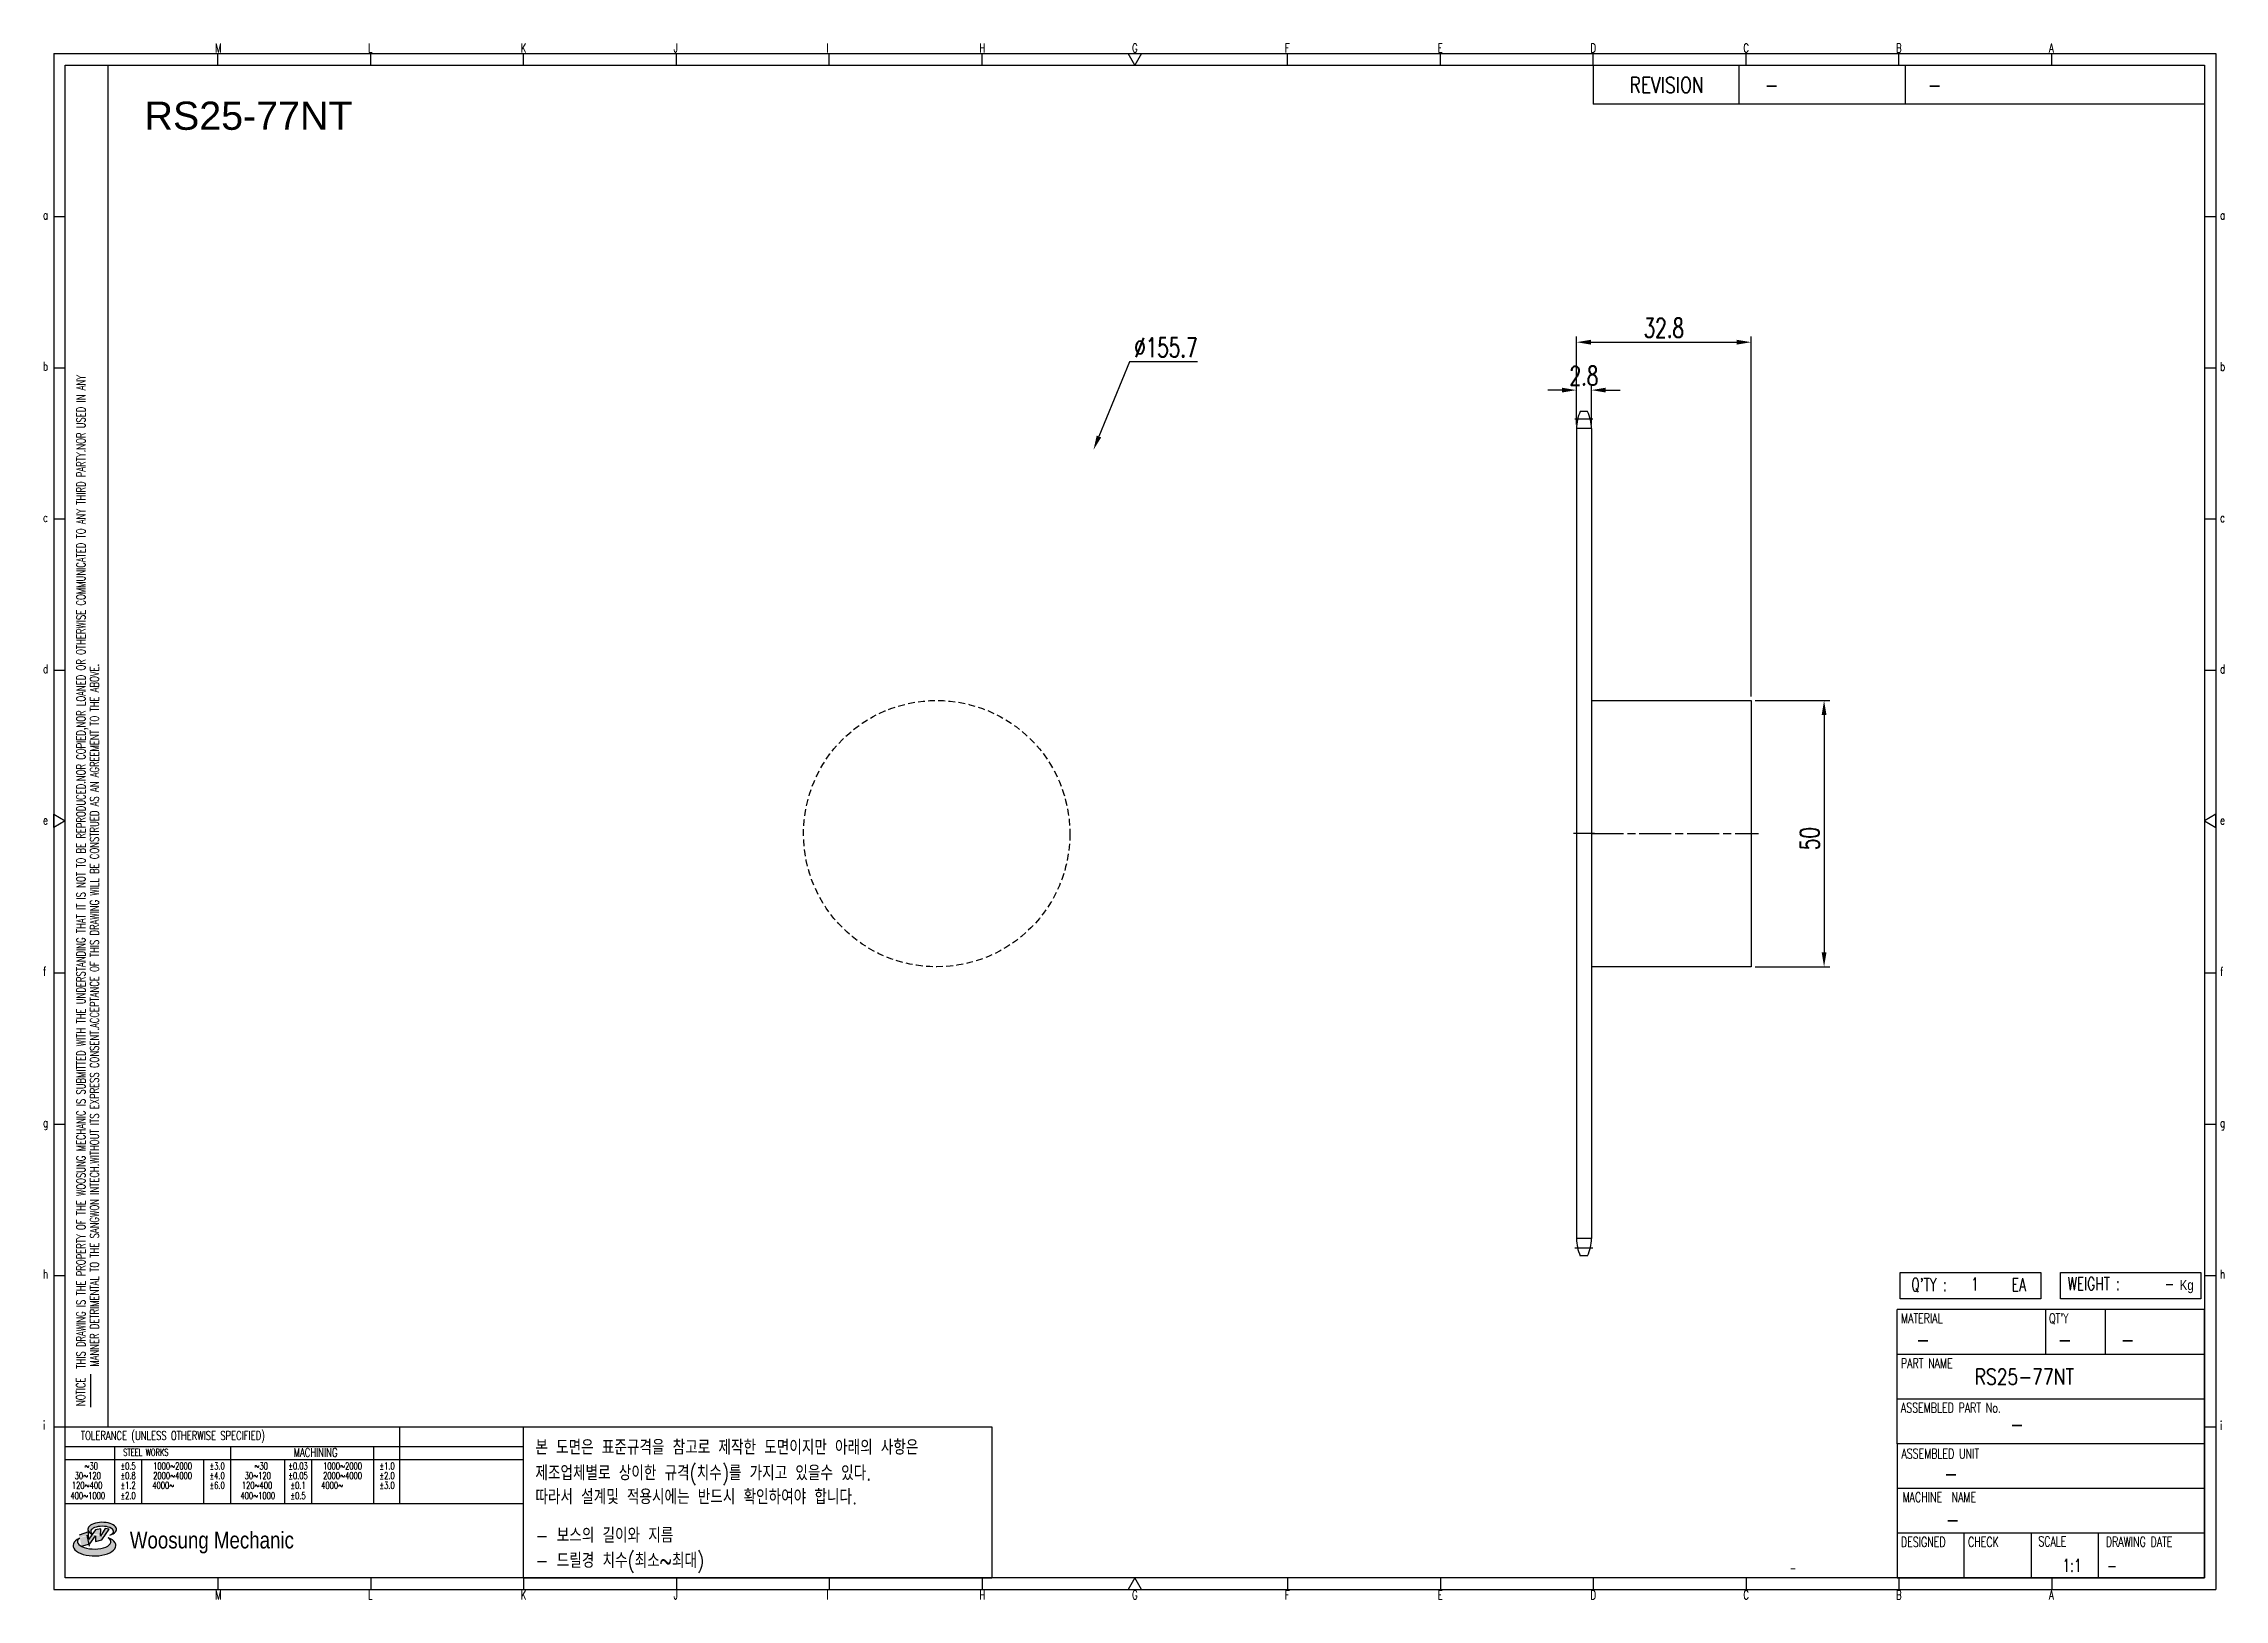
# Model space of a CAD drawing. Header units: millimetres. Extents: x -63637 to -63228, y 2864 to 3156.
import ezdxf
from ezdxf.enums import TextEntityAlignment as Align

# ---------------------------------------------------------------- set-up
doc = ezdxf.new("R2010")
doc.units = ezdxf.units.MM
for name, pattern in [('AM_ISO02W050', [7.5, 6, -1.5]), ('AM_ISO02W050x2', [3.75, 3, -0.75]), ('AM_ISO08W050', [18, 12, -1.5, 3, -1.5]), ('AM_ISO08W050x2', [9, 6, -0.75, 1.5, -0.75]), ('HIDDEN', [9.525, 6.35, -3.175])]:
    doc.linetypes.add(name, pattern=pattern)
for name, color, linetype, lineweight in [('AM_3N', 6, 'AM_ISO02W050', 25), ('AM_7', 4, 'AM_ISO08W050', 25), ('AM_7N', 4, 'AM_ISO08W050', 25)]:
    doc.layers.add(name, color=color, linetype=linetype, lineweight=lineweight)
for name, color, linetype in [('S-DIM', 7, 'Continuous'), ('TITLE', 7, 'Continuous'), ('도면레이아웃', 7, 'Continuous')]:
    doc.layers.add(name, color=color, linetype=linetype)
doc.styles.add('HAN', font='ROMANS.shx', dxfattribs={"width": 0.7, "bigfont": 'whgtxt.shx'})
doc.styles.add('HKD_ST2', font='romans.shx', dxfattribs={"width": 0.7, "height": 4, "bigfont": '@extfont2.shx'})
doc.styles.add('HSG', font='SIMPLEX.shx', dxfattribs={"width": 0.7, "bigfont": 'HSG.shx'})
doc.styles.add('ROMANS', font='romans.shx', dxfattribs={"width": 0.7, "bigfont": 'whgtxt.shx'})
doc.styles.add('SLDTEXTSTYLE4', font='arial.ttf', dxfattribs={"width": 0.8})
doc.styles.get("Standard").update_dxf_attribs({"font": 'arial.ttf'})
doc.dimstyles.new('APP4.5', dxfattribs={"dimscale": 1.5, "dimtxt": 2.4, "dimasz": 1.8, "dimexe": 0.7, "dimexo": 0.5, "dimgap": 0.6, "dimtad": 1, "dimtoh": 1, "dimdec": 1, "dimrnd": 0.01, "dimzin": 9, "dimdsep": 46, "dimtxsty": 'HSG', "dimcen": 0, "dimclrd": 1, "dimclre": 1, "dimclrt": 256, "dimazin": 2, "dimtp": 1, "dimtm": 1, "dimtfac": 0.5, "dimtdec": 1, "dimtofl": 0, "dimtmove": 0, "dimatfit": 3, "dimfxl": 0.7, "dimtvp": 1, "dimtolj": 2, "dimlwd": -1, "dimlwe": -1, "dimarcsym": 0})

# ---------------------------------------------------------------- blocks, each defined once
blk = doc.blocks.new('fuyjgdhj')
for p, q in [((-66198.52, 424.71), (-66168.52, 424.71)), ((-66168.52, 424.71), (-66168.52, 374.71)), ((-66168.52, 374.71), (-66198.52, 374.71))]:
    blk.add_line(p, q)
at = {"layer": 'AM_7N', "linetype": 'AM_ISO08W050x2'}
blk.add_line((-66198.52, 399.71), (-66167.17, 399.71), dxfattribs=at)
blk = doc.blocks.new('SUYWSHJH')
at = {"layer": '도면레이아웃'}
h = blk.add_hatch(color=10, dxfattribs=at)
h.paths.add_polyline_path([(1.544, 35.177), (1.554, 34.966), (1.779, 35.034), (2.054, 35.422), (1.908, 35.446), (1.728, 35.167), (1.741, 35.439), (1.547, 35.405), (1.292, 35.041), (1.295, 35.33), (0.943, 35.208), (1.03, 34.8), (1.336, 34.885)])
edge = h.paths.add_edge_path()
edge.add_ellipse((1.795, 35.421), major_axis=(-0.53, 0), ratio=0.487785, start_angle=122.36065, end_angle=403.39574)
edge.add_line((1.411, 35.244), (1.419, 35.261))
edge.add_ellipse((1.798, 35.344), major_axis=(-0.423, 0), ratio=0.444396, start_angle=131.58977, end_angle=386.19408, ccw=False)
edge = h.paths.add_edge_path()
edge.add_ellipse((1.512, 34.815), major_axis=(-0.793, 0), ratio=0.480113, start_angle=314.67633, end_angle=590.85213)
edge.add_ellipse((1.501, 34.958), major_axis=(-0.62, 0), ratio=0.43311, start_angle=331.7024, end_angle=574.42495, ccw=False)
for p, q in [((0, 90.118), (80.15, 90.118)), ((0, 90.118), (0, 33.191)), ((6.089, 89.693), (6.089, 90.118)), ((11.753, 89.693), (11.753, 90.118)), ((17.418, 89.693), (17.418, 90.118)), ((23.082, 89.693), (23.082, 90.118)), ((28.746, 89.693), (28.746, 90.118)), ((34.411, 89.693), (34.411, 90.118)), ((45.739, 89.693), (45.739, 90.118)), ((51.404, 89.693), (51.404, 90.118)), ((57.068, 89.693), (57.068, 90.118)), ((62.732, 89.693), (62.732, 90.118)), ((68.397, 89.693), (68.397, 90.118)), ((74.061, 89.693), (74.061, 90.118)), ((80.15, 90.118), (80.15, 33.191)), ((0, 84.085), (0.425, 84.085)), ((79.725, 84.085), (80.15, 84.085)), ((0, 78.478), (0.425, 78.478)), ((79.725, 78.478), (80.15, 78.478)), ((0, 72.87), (0.425, 72.87)), ((79.725, 72.87), (80.15, 72.87)), ((0, 67.262), (0.425, 67.262)), ((79.725, 67.262), (80.15, 67.262)), ((0, 56.047), (0.425, 56.047)), ((79.725, 56.047), (80.15, 56.047)), ((0, 50.439), (0.425, 50.439)), ((79.725, 50.439), (80.15, 50.439)), ((0, 44.832), (0.425, 44.832)), ((79.725, 44.832), (80.15, 44.832)), ((1.377, 39.947), (1.377, 41.174)), ((0, 39.224), (0.425, 39.224)), ((79.725, 39.224), (80.15, 39.224)), ((0, 33.191), (80.15, 33.191)), ((6.089, 33.616), (6.089, 33.191)), ((11.753, 33.616), (11.753, 33.191)), ((17.418, 33.616), (17.418, 33.191)), ((23.082, 33.616), (23.082, 33.191)), ((28.746, 33.616), (28.746, 33.191)), ((34.411, 33.616), (34.411, 33.191)), ((45.739, 33.616), (45.739, 33.191)), ((51.404, 33.616), (51.404, 33.191)), ((57.068, 33.616), (57.068, 33.191)), ((62.732, 33.616), (62.732, 33.191)), ((68.397, 33.616), (68.397, 33.191)), ((74.061, 33.616), (74.061, 33.191))]:
    blk.add_line(p, q)
at = {"color": 2}
for p, q in [((2.017, 39.224), (2.017, 89.693)), ((0.425, 39.224), (17.418, 39.224)), ((12.816, 39.224), (12.816, 36.382)), ((17.418, 33.616), (17.418, 39.224)), ((0.425, 38.487), (17.418, 38.487)), ((0.425, 38.012), (17.418, 38.012)), ((2.257, 38.487), (2.257, 36.382)), ((3.257, 38.012), (3.257, 36.382)), ((5.557, 38.012), (5.557, 36.382)), ((6.557, 38.5), (6.557, 36.382)), ((8.557, 38.012), (8.557, 36.382)), ((9.557, 38.026), (9.557, 36.382)), ((11.857, 38.487), (11.857, 36.382)), ((0.425, 36.382), (17.418, 36.382))]:
    blk.add_line(p, q, dxfattribs=at)
at = {"color": 6, "ltscale": 0.5}
for p, q in [((57.068, 89.693), (57.068, 88.246)), ((62.47, 89.693), (62.47, 88.246)), ((68.635, 89.693), (68.635, 88.246)), ((79.725, 88.246), (57.068, 88.246)), ((68.336, 38.59), (68.336, 43.563)), ((79.725, 43.563), (68.336, 43.563)), ((73.827, 43.563), (73.827, 41.905)), ((76.037, 43.563), (76.037, 41.905)), ((79.725, 38.59), (79.725, 43.563)), ((79.725, 41.905), (68.336, 41.905)), ((79.725, 40.248), (68.336, 40.248)), ((68.336, 38.59), (68.336, 33.616)), ((79.725, 38.59), (68.336, 38.59)), ((79.725, 33.616), (79.725, 38.59)), ((79.725, 36.932), (68.336, 36.932)), ((79.725, 35.274), (68.336, 35.274)), ((70.822, 33.616), (70.822, 35.274)), ((73.309, 33.616), (73.309, 35.274)), ((75.796, 33.616), (75.796, 35.274)), ((68.336, 33.616), (79.725, 33.616))]:
    blk.add_line(p, q, dxfattribs=at)
for points in [[(40.075, 89.693), (39.83, 90.118), (40.32, 90.118)], [(0.425, 89.693), (79.725, 89.693), (79.725, 33.616), (0.425, 33.616)], [(0.425, 61.679), (0, 61.433), (0, 61.924)], [(79.725, 61.679), (80.15, 61.433), (80.15, 61.924)], [(40.075, 33.616), (39.83, 33.191), (40.32, 33.191)]]:
    blk.add_lwpolyline(points, close=True)
at = {"layer": 'TITLE', "color": 20}
for p, q in [((68.449, 43.961), (68.449, 44.936)), ((68.449, 44.936), (73.654, 44.936)), ((73.654, 44.936), (73.654, 43.961)), ((74.39, 43.961), (74.39, 44.936)), ((74.39, 44.936), (79.595, 44.936)), ((79.595, 44.936), (79.595, 43.961)), ((73.654, 43.961), (68.449, 43.961)), ((79.595, 43.961), (74.39, 43.961))]:
    blk.add_line(p, q, dxfattribs=at)
at = {"layer": '도면레이아웃'}
for p, q in [((1.295, 35.33), (0.943, 35.208)), ((1.03, 34.8), (1.336, 34.885)), ((1.224, 35.208), (1.311, 34.8)), ((1.224, 35.208), (1.224, 35.208)), ((1.547, 35.405), (1.292, 35.041)), ((1.292, 35.041), (1.295, 35.33)), ((1.336, 34.885), (1.544, 35.177)), ((1.419, 35.261), (1.411, 35.244)), ((1.544, 35.177), (1.554, 34.966)), ((1.741, 35.439), (1.547, 35.405)), ((1.554, 34.966), (1.779, 35.034)), ((1.908, 35.446), (1.728, 35.167)), ((1.728, 35.167), (1.741, 35.439)), ((1.779, 35.034), (2.054, 35.422)), ((2.054, 35.422), (1.908, 35.446))]:
    blk.add_line(p, q, dxfattribs=at)
for centre, major_axis, ratio, start_param, end_param in [((1.795, 35.421), (-0.53, 0), 0.487785, 2.135596, 7.040584), ((1.512, 34.815), (-0.793, 0), 0.480113, 5.492138, 10.312315), ((1.501, 34.958), (-0.62, 0), 0.43311, 5.789299, 10.025607), ((1.798, 35.344), (-0.423, 0), 0.444396, 2.296675, 6.740358)]:
    blk.add_ellipse(centre, major_axis=major_axis, ratio=ratio, start_param=start_param, end_param=end_param, dxfattribs=at)
at = {"color": 4, "style": 'HKD_ST2', "width": 0.7}
for s, p in [('M', (5.988, 90.164)), ('L', (11.652, 90.164)), ('K', (17.316, 90.164)), ('J', (22.981, 90.164)), ('I', (28.645, 90.164)), ('H', (34.309, 90.164)), ('G', (39.974, 90.164)), ('F', (45.638, 90.164)), ('E', (51.302, 90.164)), ('D', (56.967, 90.164)), ('C', (62.631, 90.164)), ('B', (68.295, 90.164)), ('A', (73.96, 90.164)), ('a', (-0.395, 83.976)), ('a', (80.305, 83.97)), ('b', (-0.395, 78.368)), ('b', (80.305, 78.362)), ('c', (-0.395, 72.76)), ('c', (80.305, 72.754)), ('d', (-0.395, 67.153)), ('d', (80.305, 67.147)), ('e', (-0.395, 61.545)), ('e', (80.305, 61.539)), ('f', (-0.395, 55.937)), ('f', (80.305, 55.931)), ('g', (-0.395, 50.33)), ('g', (80.305, 50.324)), ('h', (-0.395, 44.722)), ('h', (80.305, 44.716)), ('i', (-0.395, 39.114)), ('i', (80.305, 39.108)), ('M', (5.988, 32.824)), ('L', (11.652, 32.824)), ('K', (17.316, 32.824)), ('J', (22.981, 32.824)), ('I', (28.645, 32.824)), ('H', (34.309, 32.824)), ('G', (39.974, 32.824)), ('F', (45.638, 32.824)), ('E', (51.302, 32.824)), ('D', (56.967, 32.824)), ('C', (62.631, 32.824)), ('B', (68.295, 32.824)), ('A', (73.96, 32.824))]:
    blk.add_text(s, height=0.326, dxfattribs=at).set_placement(p)
for s, height, style, width, p in [('REVISION', 0.5806, 'HAN', 0.8, (58.415, 88.664)), ('-', 0.581, 'HAN', 0.8, (63.426, 88.664)), ('-', 0.581, 'HAN', 0.8, (69.468, 88.664)), ("Q'TY : ", 0.4746, 'HKD_ST2', 0.7, (68.857, 44.253)), ('1', 0.475, 'HKD_ST2', 0.7, (71.071, 44.275)), ('EA', 0.4746, 'HKD_ST2', 0.7, (72.578, 44.253)), ('WEIGHT : ', 0.4746, 'HKD_ST2', 0.7, (74.65, 44.286)), ('-', 0.581, 'HAN', 0.8, (69.029, 42.157)), ('-', 0.581, 'HAN', 0.8, (74.289, 42.157)), ('-', 0.581, 'HAN', 0.8, (76.623, 42.157)), ('-', 0.581, 'HAN', 0.8, (72.515, 39.013)), ('-', 0.581, 'HAN', 0.8, (70.067, 37.189)), ('-', 0.581, 'HAN', 0.8, (70.126, 35.48)), ('1:1', 0.4746, 'HKD_ST2', 0.7, (74.458, 33.848)), ('-', 0.475, 'HKD_ST2', 0.7, (76.112, 33.837))]:
    blk.add_text(s, height=height, dxfattribs=dict(style=style, width=width)).set_placement(p)
at = {"color": 2, "style": 'HKD_ST2', "width": 0.7}
for s, p in [(' THIS DRAWING IS THE PROPERTY OF THE WOOSUNG MECHANIC IS SUBMITTED WITH THE UNDERSTANDING THAT IT IS NOT TO BE REPRODUCED.NOR COPIED,NOR LOANED OR OTHERWISE COMMUNICATED TO ANY THIRD PARTY.NOR USED IN ANY', (1.173, 41.217)), ('MANNER DETRIMENTAL TO THE SANGWON INTECH.WITHOUT ITS EXPRESS CONSENT.ACCEPTANCE OF THIS DRAWING WILL BE CONSTRUED AS AN AGREEMENT TO THE ABOVE.', (1.672, 41.447))]:
    blk.add_text(s, height=0.326266, rotation=90, dxfattribs=at).set_placement(p)
at = {"style": 'HKD_ST2', "width": 0.7}
blk.add_text('-', height=0.475, dxfattribs=at).set_placement((78.613, 44.286), align=Align.RIGHT)
at = {"color": 4, "style": 'HKD_ST2', "width": 0.7}
for s, height, p in [('MATERIAL', 0.3651, (68.474, 43.425)), ("QT'Y", 0.3651, (73.965, 43.425)), ('PART NAME', 0.3651, (68.474, 41.756)), ('ASSEMBLED PART No.', 0.36511, (68.474, 40.109)), ('ASSEMBLED UNIT', 0.36511, (68.49, 38.408)), ('MACHINE  NAME', 0.36511, (68.532, 36.794)), ('DESIGNED', 0.3651, (68.474, 35.136)), ('CHECK', 0.3651, (70.961, 35.136)), ('SCALE', 0.3651, (73.566, 35.153)), ('DRAWING DATE', 0.36511, (76.071, 35.141))]:
    blk.add_text(s, height=height, dxfattribs=at).set_placement(p, align=Align.TOP_LEFT)
at = {"style": 'HKD_ST2', "width": 0.7}
blk.add_text('NOTICE', height=0.3263, rotation=90, dxfattribs=at).set_placement((1.163, 39.988))
for s, height, style, width, p in [('TOLERANCE (UNLESS OTHERWISE SPECIFIED)', 0.32627, 'HKD_ST2', 0.7, (4.417, 38.896)), ('-', 0.326, 'ROMANS', 0.65, (64.469, 33.975))]:
    blk.add_text(s, height=height, dxfattribs=dict(style=style, width=width)).set_placement(p, align=Align.MIDDLE_CENTER)
at = {"color": 4, "style": 'HKD_ST2', "width": 0.7}
for s, height, p in [('STEEL WORKS', 0.26101, (3.416, 38.268)), ('MACHINING', 0.3263, (9.707, 38.27)), ('%%P0.5', 0.261, (2.757, 37.762)), ('%%P0.8', 0.261, (2.757, 37.411)), ('%%P3.0', 0.261, (6.057, 37.762)), ('%%P4.0', 0.261, (6.057, 37.411)), ('%%P0.03', 0.261, (9.057, 37.762)), ('%%P0.05', 0.261, (9.057, 37.411)), ('%%P1.0', 0.261, (12.357, 37.762)), ('%%P2.0', 0.261, (12.357, 37.411)), ('%%P1.2', 0.261, (2.757, 37.045)), ('%%P2.0', 0.261, (2.757, 36.67)), ('%%P6.0', 0.261, (6.057, 37.045)), ('%%P0.1', 0.261, (9.057, 37.045)), ('%%P0.5', 0.261, (9.057, 36.67)), ('%%P3.0', 0.261, (12.357, 37.045))]:
    blk.add_text(s, height=height, dxfattribs=at).set_placement(p, align=Align.MIDDLE)
for s, height, p in [('30%%126120', 0.261, (1.263, 37.411)), ('%%12630', 0.261, (1.389, 37.762)), ('2000%%1264000', 0.26101, (4.407, 37.411)), ('1000%%1262000', 0.26101, (4.407, 37.762)), ('30%%126120', 0.261, (7.563, 37.411)), ('%%12630', 0.261, (7.689, 37.762)), ('2000%%1264000', 0.26101, (10.707, 37.411)), ('1000%%1262000', 0.26101, (10.707, 37.762)), ('400%%1261000', 0.26101, (1.263, 36.67)), ('120%%126400', 0.26101, (1.237, 37.045)), ('4000%%126', 0.261, (4.061, 37.045)), ('400%%1261000', 0.26101, (7.563, 36.67)), ('120%%126400', 0.26101, (7.537, 37.045)), ('4000%%126', 0.261, (10.321, 37.045))]:
    blk.add_text(s, height=height, dxfattribs=at).set_placement(p, align=Align.MIDDLE_CENTER)
at = {"color": 1, "style": 'SLDTEXTSTYLE4', "width": 0.8}
blk.add_text('Woosung Mechanic', height=0.61957, dxfattribs=at).set_placement((2.822, 34.711))
at = {"layer": 'TITLE', "width": 0.8}
blk.add_text('Kg', height=0.3789, dxfattribs=at).set_placement((78.807, 44.286))
blk = doc.blocks.new('*D20')
at = {"layer": 'Defpoints', "color": 0, "transparency": 16777216}
for p in [(-63346.73, 3090.74), (-63349.53, 3083.52), (-63346.73, 3083.52)]:
    blk.add_point(p, dxfattribs=at)
at = {"layer": 'S-DIM', "color": 1, "transparency": 16777216}
for p, q in [((-63349.53, 3084.27), (-63349.53, 3091.79)), ((-63346.73, 3084.27), (-63346.73, 3091.79)), ((-63352.23, 3090.74), (-63354.93, 3090.74)), ((-63344.03, 3090.74), (-63341.33, 3090.74))]:
    blk.add_line(p, q, dxfattribs=at)
for points in [[(-63352.23, 3091.19), (-63352.23, 3090.29), (-63349.53, 3090.74)], [(-63344.03, 3091.19), (-63344.03, 3090.29), (-63346.73, 3090.74)]]:
    blk.add_solid(points, dxfattribs=at)
at = {"layer": 'S-DIM', "transparency": 16777216, "insert": (-63348.13, 3093.44), "char_height": 3.6, "attachment_point": 5, "style": 'HSG'}
blk.add_mtext('\\A2;2.8', dxfattribs=at)
blk = doc.blocks.new('*D21')
at = {"layer": 'Defpoints', "color": 0, "transparency": 16777216}
for p in [(-63316.73, 3099.74), (-63349.53, 3083.52), (-63316.73, 3032.47)]:
    blk.add_point(p, dxfattribs=at)
at = {"layer": 'S-DIM', "color": 1, "transparency": 16777216}
for p, q in [((-63349.53, 3084.27), (-63349.53, 3100.79)), ((-63346.83, 3099.74), (-63319.43, 3099.74)), ((-63316.73, 3033.22), (-63316.73, 3100.79))]:
    blk.add_line(p, q, dxfattribs=at)
for points in [[(-63346.83, 3100.19), (-63346.83, 3099.29), (-63349.53, 3099.74)], [(-63319.43, 3100.19), (-63319.43, 3099.29), (-63316.73, 3099.74)]]:
    blk.add_solid(points, dxfattribs=at)
at = {"layer": 'S-DIM', "transparency": 16777216, "insert": (-63333.13, 3102.44), "char_height": 3.6, "attachment_point": 5, "style": 'HSG'}
blk.add_mtext('\\A2;32.8', dxfattribs=at)
blk = doc.blocks.new('*D22')
at = {"layer": 'Defpoints', "color": 0, "transparency": 16777216}
for p in [(-63316.73, 3032.47), (-63316.73, 2982.47), (-63303.04, 2982.47)]:
    blk.add_point(p, dxfattribs=at)
at = {"layer": 'S-DIM', "color": 1, "transparency": 16777216}
for p, q in [((-63315.98, 3032.47), (-63301.99, 3032.47)), ((-63303.04, 3029.77), (-63303.04, 2985.17)), ((-63315.98, 2982.47), (-63301.99, 2982.47))]:
    blk.add_line(p, q, dxfattribs=at)
for points in [[(-63303.49, 3029.77), (-63302.59, 3029.77), (-63303.04, 3032.47)], [(-63303.49, 2985.17), (-63302.59, 2985.17), (-63303.04, 2982.47)]]:
    blk.add_solid(points, dxfattribs=at)
at = {"layer": 'S-DIM', "transparency": 16777216, "insert": (-63305.74, 3006.54), "char_height": 3.6, "attachment_point": 5, "rotation": 90, "style": 'HSG'}
blk.add_mtext('\\A2;50', dxfattribs=at)
blk = doc.blocks.new('*D23')
at = {"layer": 'Defpoints', "color": 0, "transparency": 16777216}
for p in [(-63440.21, 3079.53), (-63499.09, 2935.42)]:
    blk.add_point(p, dxfattribs=at)
at = {"layer": 'S-DIM', "color": 1, "transparency": 16777216}
for p, q in [((-63433.46, 3096.05), (-63439.19, 3082.03)), ((-63420.68, 3096.05), (-63433.46, 3096.05))]:
    blk.add_line(p, q, dxfattribs=at)
blk.add_solid([(-63439.61, 3082.2), (-63438.77, 3081.86), (-63440.21, 3079.53)], dxfattribs=at)
at = {"layer": 'S-DIM', "transparency": 16777216, "insert": (-63426.62, 3098.75), "char_height": 3.6, "attachment_point": 5, "style": 'HSG'}
blk.add_mtext('\\A2;∅155.7', dxfattribs=at)

msp = doc.modelspace()

# ---------------------------------------------------------------- linework, layer by layer
for p, q in [((-63349.53, 3083.52), (-63349.53, 2931.43)), ((-63347.44, 3086.72), (-63348.83, 3086.72)), ((-63346.73, 3083.52), (-63346.73, 2931.43)), ((-63347.44, 2928.23), (-63348.83, 2928.23))]:
    msp.add_line(p, q)
at = {"color": 4}
msp.add_lwpolyline([(-63547.21, 2896.13), (-63459.27, 2896.13), (-63459.27, 2867.72), (-63547.21, 2867.72)], close=True, dxfattribs=at)
at = {"color": 2, "linetype": 'HIDDEN', "ltscale": 0.2}
msp.add_circle((-63469.65, 3007.47), 25, dxfattribs=at)
for centre, start, end in [((-63341.93, 3083.52), 155.0989, 180), ((-63354.33, 3083.52), 0, 24.9011), ((-63341.93, 2931.43), 180, 204.9011), ((-63354.33, 2931.43), 335.0989, 0)]:
    msp.add_arc(centre, 7.6, start, end)
at = {"layer": 'AM_3N', "linetype": 'AM_ISO02W050x2'}
for p, q in [((-63346.73, 3083.52), (-63349.53, 3083.52)), ((-63346.73, 2931.43), (-63349.53, 2931.43))]:
    msp.add_line(p, q, dxfattribs=at)
at = {"layer": 'AM_7', "linetype": 'AM_ISO08W050x2'}
for p, q in [((-63346.46, 3085.31), (-63349.84, 3085.31)), ((-63346.15, 3007.47), (-63350.11, 3007.47)), ((-63346.46, 2929.63), (-63349.84, 2929.63))]:
    msp.add_line(p, q, dxfattribs=at)

# ---------------------------------------------------------------- block references
at = {"xscale": 5.065030641528001, "yscale": 5.065030641528001, "zscale": 5.065030641528001}
msp.add_blockref('SUYWSHJH', (-63635.43, 2697.46), dxfattribs=at)
msp.add_blockref('fuyjgdhj', (2851.79, 2607.77))

# ---------------------------------------------------------------- texts
at = {"color": 2}
msp.add_text('RS25-77NT', height=5.292, dxfattribs=at).set_placement((-63618.37, 3139.61))
at = {"style": 'HAN', "width": 0.8}
msp.add_text('RS25-77NT', height=2.941, dxfattribs=at).set_placement((-63274.76, 2904.04))
at = {"color": 4, "style": 'HAN', "width": 0.8}
for s, p in [('본 도면은 표준규격을 참고로 제작한 도면이지만 아래의 사항은', (-63545, 2890.87)), ('제조업체별로 상이한 규격(치수)를 가지고 있을수 있다.', (-63545, 2886.05)), ('따라서 설계및 적용시에는 반드시 확인하여야 합니다.', (-63545, 2881.57)), ('- 보스의 길이와 지름', (-63545, 2874.35)), ('- 드릴경 치수(최소~최대)', (-63545, 2869.61))]:
    msp.add_text(s, height=2.7825, dxfattribs=at).set_placement(p)

# ---------------------------------------------------------------- dimensions: what is measured, and where the dimension line sits
at = {"layer": 'S-DIM'}
dim = msp.add_linear_dim(base=(-63316.73, 3099.74), p1=(-63349.53, 3083.52), p2=(-63316.73, 3032.47), dimstyle='APP4.5', dxfattribs=at)
dim.commit()
dim.dimension.update_dxf_attribs({"geometry": '*D21', "text_midpoint": (-63333.13, 3102.44)})
dim = msp.add_diameter_dim_2p(p1=(-63499.09, 2935.42), p2=(-63440.21, 3079.53), dimstyle='APP4.5', dxfattribs=at)
dim.commit()
dim.dimension.update_dxf_attribs({"geometry": '*D23', "text_midpoint": (-63426.62, 3096.05), "dimtype": 163})
dim = msp.add_linear_dim(base=(-63346.73, 3090.74), p1=(-63349.53, 3083.52), p2=(-63346.73, 3083.52), dimstyle='APP4.5', dxfattribs=at)
dim.commit()
dim.dimension.update_dxf_attribs({"geometry": '*D20', "text_midpoint": (-63348.13, 3090.74), "dimtype": 160})
dim = msp.add_linear_dim(base=(-63303.04, 2982.47), p1=(-63316.73, 3032.47), p2=(-63316.73, 2982.47), angle=90, dimstyle='APP4.5', dxfattribs=at)
dim.commit()
dim.dimension.update_dxf_attribs({"geometry": '*D22', "text_midpoint": (-63303.04, 3006.54), "dimtype": 160})

doc.saveas('drawing.dxf')
